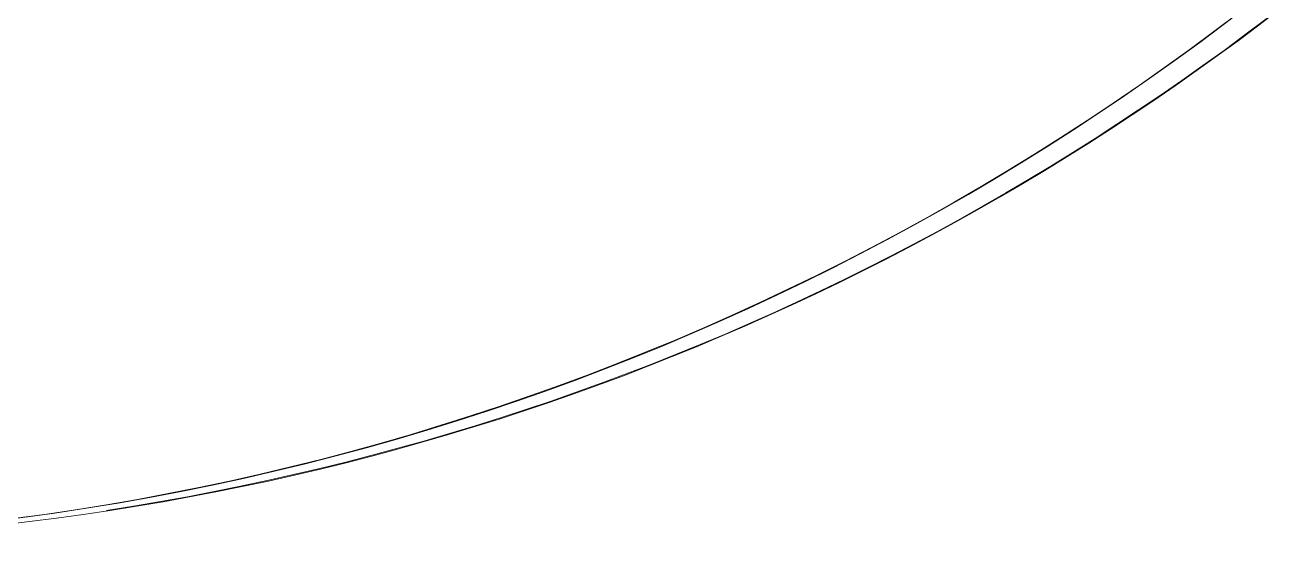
# Model space of a CAD drawing. Header units: inches. Extents: x 3268 to 7018, y 976 to 6708.
# Drawn here: x 5696.5302 to 5696.6192, y 3498.1061 to 3498.1425 of the extents above; entities that cross this region are included whole.
import ezdxf

# ---------------------------------------------------------------- set-up
doc = ezdxf.new("R2010")
doc.units = ezdxf.units.IN
doc.header["$MEASUREMENT"] = 0
doc.layers.add('G-IMPT', color=8, linetype='Continuous', lineweight=9)
doc.layers.add('Q-SPCQ', color=91, linetype='Continuous', lineweight=9)

# ---------------------------------------------------------------- blocks, each defined once
blk = doc.blocks.new('Main Locker for Revit - LKR-1_10_autocad_dwg_92360A248_92360A248-V58-Overall Retail Plan Opt 2')
at = {"layer": 'G-IMPT', "color": 133}
blk.add_arc((0, 0), 0.1805000000000001, 104.2985570383355, 180, dxfattribs=at)
blk = doc.blocks.new('Main Locker for Revit - LKR-1_10_autocad_dwg_92360A248_92360A248-V61-Overall Retail Plan Opt 2')
at = {"layer": 'G-IMPT', "color": 133}
blk.add_arc((33.98973470673412, -6.728792715793927), 0.1805000000000026, 275.7530872512916, 351.1045517304449, dxfattribs=at)
blk = doc.blocks.new('Main Locker for Revit - LKR-1_10_autocad_dwg_92360A248_92360A248-V64-Overall Retail Plan Opt 2')
at = {"layer": 'G-IMPT', "color": 133}
for start, end in [(180.0000000000005, 4.071109992273301e-13), (270, 5.088887490341627e-14)]:
    blk.add_arc((0, 0), 0.1804999999999999, start, end, dxfattribs=at)
blk = doc.blocks.new('Main Locker for Revit - LKR-1_10_autocad_dwg_LKR-1_10_A-9311910-Overall Retail Plan Opt 2')
for name, p, rotation in [('Main Locker for Revit - LKR-1_10_autocad_dwg_92360A248_92360A248-V58-Overall Retail Plan Opt 2', (33.98973470673471, -6.728746511044883), 174.4177782690911), ('Main Locker for Revit - LKR-1_10_autocad_dwg_92360A248_92360A248-V64-Overall Retail Plan Opt 2', (33.98723470673429, -6.728746511038099), 1.024399362901913)]:
    blk.add_blockref(name, p, dxfattribs=dict(rotation=rotation))
blk.add_blockref('Main Locker for Revit - LKR-1_10_autocad_dwg_92360A248_92360A248-V61-Overall Retail Plan Opt 2', (0, 0))
blk = doc.blocks.new('Main Locker for Revit - LKR-1_10_autocad_dwg-9311801-Overall Retail Plan Opt 2')
blk.add_blockref('Main Locker for Revit - LKR-1_10_autocad_dwg_LKR-1_10_A-9311910-Overall Retail Plan Opt 2', (0, 0))
blk = doc.blocks.new('Main Locker for Revit - Main Locker for Revit-9311911-Overall Retail Plan Opt 2')
blk.add_blockref('Main Locker for Revit - LKR-1_10_autocad_dwg-9311801-Overall Retail Plan Opt 2', (1.969265293266917, -15.5822534890736))
blk = doc.blocks.new('Arch_5 Points - Units and Amenities_v2022_rvt-1-Overall Retail Plan Opt 2')
at = {"layer": 'Q-SPCQ', "color": 133, "lineweight": 9}
blk.add_blockref('Main Locker for Revit - Main Locker for Revit-9311911-Overall Retail Plan Opt 2', (5660.549652504259, 3520.597582565691), dxfattribs=at)

msp = doc.modelspace()

# ---------------------------------------------------------------- block references
at = {"lineweight": 5}
msp.add_blockref('Arch_5 Points - Units and Amenities_v2022_rvt-1-Overall Retail Plan Opt 2', (0, 0), dxfattribs=at)

doc.saveas('drawing.dxf')
